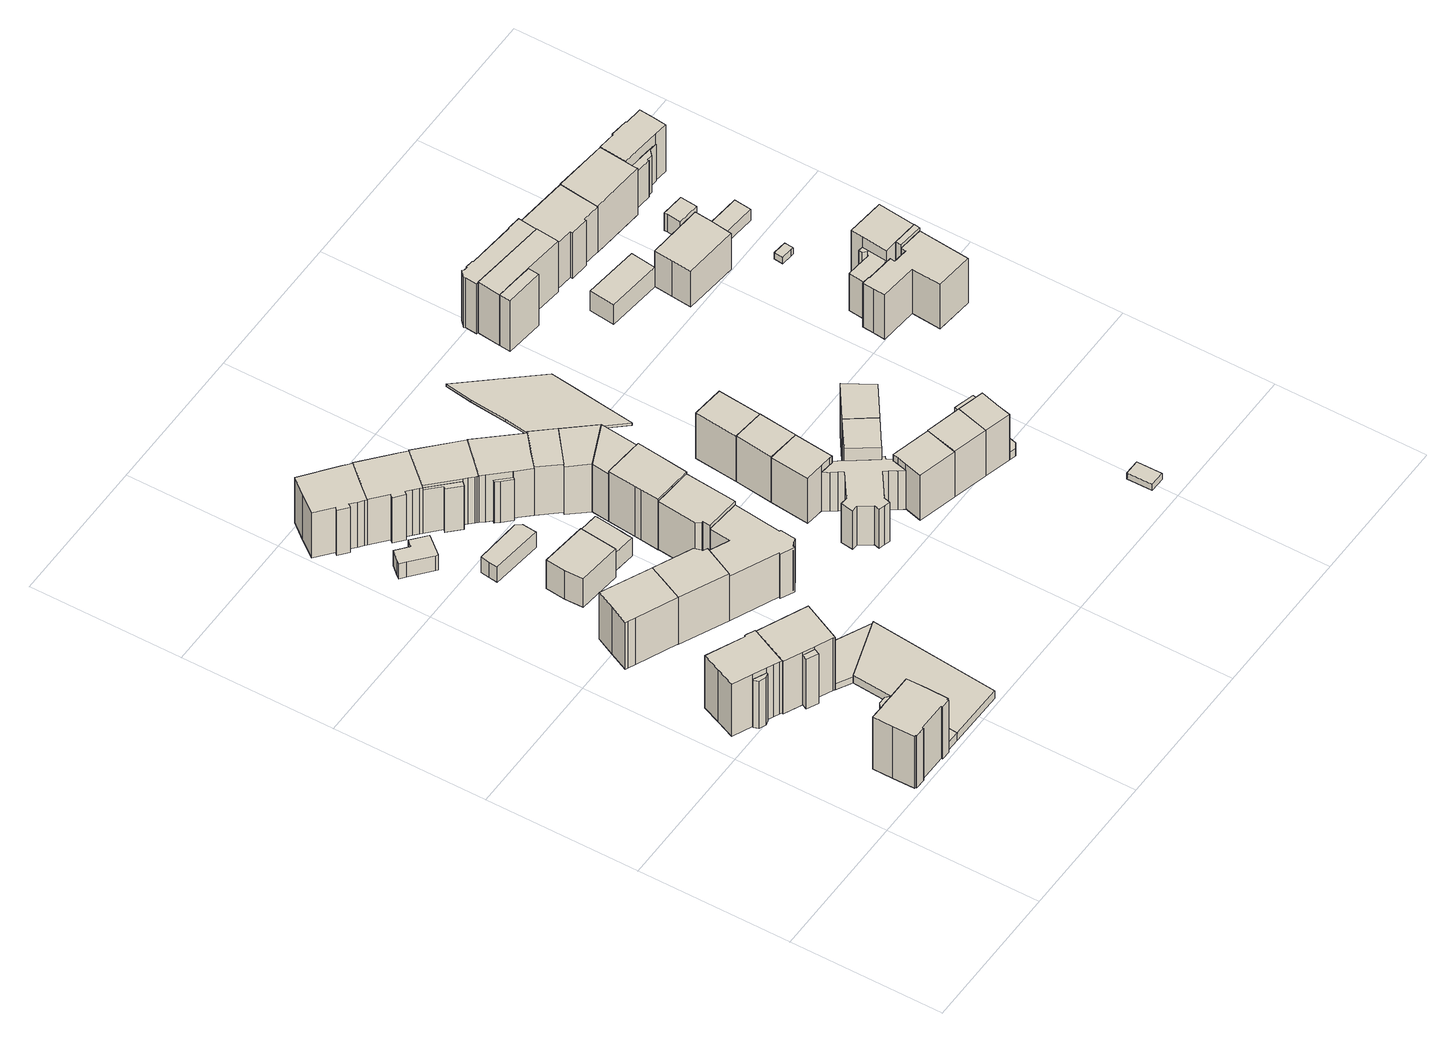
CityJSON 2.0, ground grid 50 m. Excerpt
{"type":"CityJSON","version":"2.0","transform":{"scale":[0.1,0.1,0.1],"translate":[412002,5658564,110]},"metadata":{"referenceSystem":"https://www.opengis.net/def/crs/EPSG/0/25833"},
"CityObjects":{
"building1":{"type":"Building","attributes":{"Gemeindeschluessel":14612000,"Geometrietyp2DReferenz":"3000","function":"31001_9998","roofType":"9999"},"children":["building1-1","building1-2"]},
"building1-1":{"type":"BuildingPart","attributes":{"Dachtyp_tdc":"tdcGableRoof","Dachneigung":29.78,"QualitaetDacherkennung":93,"Geometrietyp2DReferenz":"3000","measuredHeight":23.38,"roofType":"3100"},"parents":["building1"],"geometry":[{"type":"Solid","lod":"1","boundaries":[[[[0,1,2,3,4,5,6,7,8,9,10,11,12,13,14,15,16]],[[17,18,19,20,21,22,23,24,25,26,27,28,29,30,31,32,33]],[[16,18,17,0]],[[15,19,18,16]],[[14,20,19,15]],[[13,21,20,14]],[[12,22,21,13]],[[11,23,22,12]],[[10,24,23,11]],[[9,25,24,10]],[[8,26,25,9]],[[7,27,26,8]],[[6,28,27,7]],[[5,29,28,6]],[[4,30,29,5]],[[3,31,30,4]],[[2,32,31,3]],[[1,33,32,2]],[[0,17,33,1]]]]}]},
"building1-2":{"type":"BuildingPart","attributes":{"Dachtyp_tdc":"tdcFreeFormRoof","Dachneigung":18.07,"QualitaetDacherkennung":51,"Geometrietyp2DReferenz":"3000","measuredHeight":20.71,"roofType":"5000"},"parents":["building1"],"geometry":[{"type":"Solid","lod":"1","boundaries":[[[[34,35,36,37,38,39]],[[40,18,17,41,42,43]],[[39,18,40,34]],[[38,17,18,39]],[[37,41,17,38]],[[36,42,41,37]],[[35,43,42,36]],[[34,40,43,35]]]]}]},
"building2":{"type":"Building","attributes":{"Gemeindeschluessel":14612000,"Geometrietyp2DReferenz":"3000","function":"31001_9998","roofType":"9999"},"children":["building2-1","building2-2"]},
"building2-1":{"type":"BuildingPart","attributes":{"Dachtyp_tdc":"tdcPolyFlatRoof","Dachneigung":26.09,"QualitaetDacherkennung":34,"Geometrietyp2DReferenz":"3000","measuredHeight":19.58,"roofType":"2100"},"parents":["building2"],"geometry":[{"type":"Solid","lod":"1","boundaries":[[[[44,45,46,47,48,49]],[[50,51,52,53,54,55]],[[49,51,50,44]],[[48,52,51,49]],[[47,53,52,48]],[[46,54,53,47]],[[45,55,54,46]],[[44,50,55,45]]]]}]},
"building2-2":{"type":"BuildingPart","attributes":{"Dachtyp_tdc":"tdcGableRoof","Dachneigung":29.69,"QualitaetDacherkennung":85,"Geometrietyp2DReferenz":"3000","measuredHeight":23.3,"roofType":"3100"},"parents":["building2"],"geometry":[{"type":"Solid","lod":"1","boundaries":[[[[56,57,58,59,60,61,62,63,64,65,66,67,68,69,70]],[[71,52,51,72,73,74,75,76,77,78,79,80,81,82,83]],[[70,52,71,56]],[[69,51,52,70]],[[68,72,51,69]],[[67,73,72,68]],[[66,74,73,67]],[[65,75,74,66]],[[64,76,75,65]],[[63,77,76,64]],[[62,78,77,63]],[[61,79,78,62]],[[60,80,79,61]],[[59,81,80,60]],[[58,82,81,59]],[[57,83,82,58]],[[56,71,83,57]]]]}]},
"building3":{"type":"Building","attributes":{"Gemeindeschluessel":14612000,"Geometrietyp2DReferenz":"3000","function":"31001_9998","roofType":"9999"},"children":["building3-1","building3-2"]},
"building3-1":{"type":"BuildingPart","attributes":{"Dachtyp_tdc":"tdcPolyFlatRoof","Dachneigung":24.44,"QualitaetDacherkennung":54,"Geometrietyp2DReferenz":"3000","measuredHeight":20.65,"roofType":"2100"},"parents":["building3"],"geometry":[{"type":"Solid","lod":"1","boundaries":[[[[84,85,86,87]],[[88,89,90,91]],[[87,89,88,84]],[[86,90,89,87]],[[85,91,90,86]],[[84,88,91,85]]]]}]},
"building3-2":{"type":"BuildingPart","attributes":{"Dachtyp_tdc":"tdcGableRoof","Dachneigung":29.99,"QualitaetDacherkennung":83,"Geometrietyp2DReferenz":"3000","measuredHeight":23.32,"roofType":"3100"},"parents":["building3"],"geometry":[{"type":"Solid","lod":"1","boundaries":[[[[92,93,94,95,96,97,98,99]],[[100,101,102,90,89,103,104,105]],[[99,101,100,92]],[[98,102,101,99]],[[97,90,102,98]],[[96,89,90,97]],[[95,103,89,96]],[[94,104,103,95]],[[93,105,104,94]],[[92,100,105,93]]]]}]},
"building4":{"type":"Building","attributes":{"Dachtyp_tdc":"tdcGableRoof","Gemeindeschluessel":14612000,"Dachneigung":28.58,"QualitaetDacherkennung":85,"Geometrietyp2DReferenz":"3000","measuredHeight":20.86,"function":"31001_9998","roofType":"3100"},"geometry":[{"type":"Solid","lod":"1","boundaries":[[[[106,107,108,109,110,111,112,113,114,115]],[[116,117,118,119,120,121,122,123,124,125]],[[115,117,116,106]],[[114,118,117,115]],[[113,119,118,114]],[[112,120,119,113]],[[111,121,120,112]],[[110,122,121,111]],[[109,123,122,110]],[[108,124,123,109]],[[107,125,124,108]],[[106,116,125,107]]]]}]},
"building5":{"type":"Building","attributes":{"Gemeindeschluessel":14612000,"Geometrietyp2DReferenz":"3000","function":"31001_9998","roofType":"9999"},"children":["building5-1","building5-2","building5-3"]},
"building5-1":{"type":"BuildingPart","attributes":{"Dachtyp_tdc":"tdcPolyFlatRoof","Dachneigung":0,"QualitaetDacherkennung":34,"Geometrietyp2DReferenz":"3000","measuredHeight":2.46,"roofType":"1000"},"parents":["building5"],"geometry":[{"type":"Solid","lod":"1","boundaries":[[[[126,127,128,129]],[[130,131,132,133]],[[129,131,130,126]],[[128,132,131,129]],[[127,133,132,128]],[[126,130,133,127]]]]}]},
"building5-2":{"type":"BuildingPart","attributes":{"Dachtyp_tdc":"tdcPolyFlatRoof","Dachneigung":0,"QualitaetDacherkennung":32,"Geometrietyp2DReferenz":"3000","measuredHeight":3,"roofType":"1000"},"parents":["building5"],"geometry":[{"type":"Solid","lod":"1","boundaries":[[[[134,135,136,137,138]],[[130,139,140,141,131]],[[138,139,130,134]],[[137,140,139,138]],[[136,141,140,137]],[[135,131,141,136]],[[134,130,131,135]]]]}]},
"building5-3":{"type":"BuildingPart","attributes":{"Dachtyp_tdc":"tdcPolyFlatRoof","Dachneigung":0,"QualitaetDacherkennung":0,"Geometrietyp2DReferenz":"3000","measuredHeight":3.1,"roofType":"9999"},"parents":["building5"],"geometry":[{"type":"Solid","lod":"1","boundaries":[[[[142,143,144,145]],[[21,19,141,140]],[[145,19,21,142]],[[144,141,19,145]],[[143,140,141,144]],[[142,21,140,143]]]]}]},
"building6":{"type":"Building","attributes":{"Dachtyp_tdc":"tdcFreeFormRoof","Gemeindeschluessel":14612000,"Dachneigung":0.249,"QualitaetDacherkennung":55,"Geometrietyp2DReferenz":"3000","measuredHeight":7.06,"function":"31001_9998","roofType":"5000"},"geometry":[{"type":"Solid","lod":"1","boundaries":[[[[146,147,148,149,150,151,152,153,154,155]],[[156,157,158,159,160,161,162,163,164,165]],[[155,157,156,146]],[[154,158,157,155]],[[153,159,158,154]],[[152,160,159,153]],[[151,161,160,152]],[[150,162,161,151]],[[149,163,162,150]],[[148,164,163,149]],[[147,165,164,148]],[[146,156,165,147]]]]}]},
"building7":{"type":"Building","attributes":{"Dachtyp_tdc":"tdcFreeFormRoof","Gemeindeschluessel":14612000,"Dachneigung":28.59,"QualitaetDacherkennung":79,"Geometrietyp2DReferenz":"3000","measuredHeight":20.88,"function":"31001_9998","roofType":"5000"},"geometry":[{"type":"Solid","lod":"1","boundaries":[[[[166,167,168,115,113,169,170]],[[171,172,173,174,175,176,177]],[[170,172,171,166]],[[169,173,172,170]],[[113,174,173,169]],[[115,175,174,113]],[[168,176,175,115]],[[167,177,176,168]],[[166,171,177,167]]]]}]},
"building8":{"type":"Building","attributes":{"Dachtyp_tdc":"tdcGableRoof","Gemeindeschluessel":14612000,"Dachneigung":29.55,"QualitaetDacherkennung":77,"Geometrietyp2DReferenz":"3000","measuredHeight":20.84,"function":"31001_9998","roofType":"3100"},"geometry":[{"type":"Solid","lod":"1","boundaries":[[[[178,179,180,181,182,183,184,185,186,187,188,189,190,191]],[[192,193,194,195,196,197,198,199,200,201,202,203,204,205]],[[191,193,192,178]],[[190,194,193,191]],[[189,195,194,190]],[[188,196,195,189]],[[187,197,196,188]],[[186,198,197,187]],[[185,199,198,186]],[[184,200,199,185]],[[183,201,200,184]],[[182,202,201,183]],[[181,203,202,182]],[[180,204,203,181]],[[179,205,204,180]],[[178,192,205,179]]]]}]},
"building9":{"type":"Building","attributes":{"Dachtyp_tdc":"tdcFreeFormRoof","Gemeindeschluessel":14612000,"Dachneigung":38.38,"QualitaetDacherkennung":81,"Geometrietyp2DReferenz":"3000","measuredHeight":14.07,"function":"31001_9998","roofType":"5000"},"geometry":[{"type":"Solid","lod":"1","boundaries":[[[[206,207,208,209,210,211]],[[212,213,214,215,216,217]],[[211,213,212,206]],[[210,214,213,211]],[[209,215,214,210]],[[208,216,215,209]],[[207,217,216,208]],[[206,212,217,207]]]]}]},
"building10":{"type":"Building","attributes":{"Dachtyp_tdc":"tdcPolyFlatRoof","Gemeindeschluessel":14612000,"Dachneigung":7.14,"QualitaetDacherkennung":76,"Geometrietyp2DReferenz":"3000","measuredHeight":6.62,"function":"31001_9998","roofType":"2100"},"geometry":[{"type":"Solid","lod":"1","boundaries":[[[[218,219,220,221,222,223,224]],[[225,226,227,228,229,230,231]],[[224,226,225,218]],[[223,227,226,224]],[[222,228,227,223]],[[221,229,228,222]],[[220,230,229,221]],[[219,231,230,220]],[[218,225,231,219]]]]}]},
"building11":{"type":"Building","attributes":{"Dachtyp_tdc":"tdcGableRoof","Gemeindeschluessel":14612000,"Dachneigung":29.68,"QualitaetDacherkennung":78,"Geometrietyp2DReferenz":"3000","measuredHeight":20.95,"function":"31001_9998","roofType":"3100"},"geometry":[{"type":"Solid","lod":"1","boundaries":[[[[232,233,234,235,236,237,238,239,240,241,242,243,244,245]],[[246,247,248,249,250,204,251,202,252,253,254,255,256,257]],[[245,247,246,232]],[[244,248,247,245]],[[243,249,248,244]],[[242,250,249,243]],[[241,204,250,242]],[[240,251,204,241]],[[239,202,251,240]],[[238,252,202,239]],[[237,253,252,238]],[[236,254,253,237]],[[235,255,254,236]],[[234,256,255,235]],[[233,257,256,234]],[[232,246,257,233]]]]}]},
"building12":{"type":"Building","attributes":{"Dachtyp_tdc":"tdcFreeFormRoof","Gemeindeschluessel":14612000,"Dachneigung":22.55,"QualitaetDacherkennung":48,"Geometrietyp2DReferenz":"3000","measuredHeight":20.6,"function":"31001_9998","roofType":"5000"},"geometry":[{"type":"Solid","lod":"1","boundaries":[[[[258,259,260,261,262,263,264,265,266,267,268,269,270,271]],[[272,173,172,273,274,275,276,277,278,279,280,281,282,283]],[[271,173,272,258]],[[270,172,173,271]],[[269,273,172,270]],[[268,274,273,269]],[[267,275,274,268]],[[266,276,275,267]],[[265,277,276,266]],[[264,278,277,265]],[[263,279,278,264]],[[262,280,279,263]],[[261,281,280,262]],[[260,282,281,261]],[[259,283,282,260]],[[258,272,283,259]]]]}]},
"building13":{"type":"Building","attributes":{"Dachtyp_tdc":"tdcFreeFormRoof","Gemeindeschluessel":14612000,"Dachneigung":38.34,"QualitaetDacherkennung":35,"Geometrietyp2DReferenz":"3000","measuredHeight":9.65,"function":"31001_9998","roofType":"5000"},"geometry":[{"type":"Solid","lod":"1","boundaries":[[[[284,285,286,287,288,289,290,291,292,293]],[[294,295,296,297,298,299,300,301,302,303]],[[293,295,294,284]],[[292,296,295,293]],[[291,297,296,292]],[[290,298,297,291]],[[289,299,298,290]],[[288,300,299,289]],[[287,301,300,288]],[[286,302,301,287]],[[285,303,302,286]],[[284,294,303,285]]]]}]},
"building14":{"type":"Building","attributes":{"Gemeindeschluessel":14612000,"Geometrietyp2DReferenz":"3000","function":"31001_9998","roofType":"9999"},"children":["building14-1","building14-2"]},
"building14-1":{"type":"BuildingPart","attributes":{"Dachtyp_tdc":"tdcFreeFormRoof","Dachneigung":59.27,"QualitaetDacherkennung":36,"Geometrietyp2DReferenz":"3000","measuredHeight":18.38,"roofType":"5000"},"parents":["building14"],"geometry":[{"type":"Solid","lod":"1","boundaries":[[[[304,305,306,307,308,309,310]],[[311,312,256,313,314,315,316]],[[310,312,311,304]],[[309,256,312,310]],[[308,313,256,309]],[[307,314,313,308]],[[306,315,314,307]],[[305,316,315,306]],[[304,311,316,305]]]]}]},
"building14-2":{"type":"BuildingPart","attributes":{"Dachtyp_tdc":"tdcGableRoof","Dachneigung":30.02,"QualitaetDacherkennung":78,"Geometrietyp2DReferenz":"3000","measuredHeight":20.95,"roofType":"3100"},"parents":["building14"],"geometry":[{"type":"Solid","lod":"1","boundaries":[[[[317,318,319,320,321,322,323,324]],[[314,313,254,325,326,327,328,329]],[[324,313,314,317]],[[323,254,313,324]],[[322,325,254,323]],[[321,326,325,322]],[[320,327,326,321]],[[319,328,327,320]],[[318,329,328,319]],[[317,314,329,318]]]]}]},
"building15":{"type":"Building","attributes":{"Dachtyp_tdc":"tdcFreeFormRoof","Gemeindeschluessel":14612000,"Dachneigung":29.54,"QualitaetDacherkennung":78,"Geometrietyp2DReferenz":"3000","measuredHeight":21.26,"function":"31001_9998","roofType":"5000"},"geometry":[{"type":"Solid","lod":"1","boundaries":[[[[330,331,332,333,334,335,336]],[[337,338,339,340,341,275,274]],[[336,338,337,330]],[[335,339,338,336]],[[334,340,339,335]],[[333,341,340,334]],[[332,275,341,333]],[[331,274,275,332]],[[330,337,274,331]]]]}]},
"building16":{"type":"Building","attributes":{"Gemeindeschluessel":14612000,"Geometrietyp2DReferenz":"3000","function":"31001_9998","roofType":"9999"},"children":["building16-1","building16-2"]},
"building16-1":{"type":"BuildingPart","attributes":{"Dachtyp_tdc":"tdcGableRoof","Dachneigung":30.3,"QualitaetDacherkennung":77,"Geometrietyp2DReferenz":"3000","measuredHeight":21.16,"roofType":"3100"},"parents":["building16"],"geometry":[{"type":"Solid","lod":"1","boundaries":[[[[342,343,344,345,346,347,348,349,350]],[[351,352,353,354,355,356,357,358,359]],[[350,352,351,342]],[[349,353,352,350]],[[348,354,353,349]],[[347,355,354,348]],[[346,356,355,347]],[[345,357,356,346]],[[344,358,357,345]],[[343,359,358,344]],[[342,351,359,343]]]]}]},
"building16-2":{"type":"BuildingPart","attributes":{"Dachtyp_tdc":"tdcFreeFormRoof","Dachneigung":47.3,"QualitaetDacherkennung":53,"Geometrietyp2DReferenz":"3000","measuredHeight":18.13,"roofType":"5000"},"parents":["building16"],"geometry":[{"type":"Solid","lod":"1","boundaries":[[[[360,361,362,363,364,365,366,361,367]],[[352,368,351,369,370,371,372,368,373]],[[361,368,352,367]],[[366,351,368,361]],[[365,369,351,366]],[[364,370,369,365]],[[363,371,370,364]],[[362,372,371,363]],[[361,368,372,362]],[[360,373,368,361]],[[367,352,373,360]]]]}]},
"building17":{"type":"Building","attributes":{"Dachtyp_tdc":"tdcGableRoof","Gemeindeschluessel":14612000,"Dachneigung":36.85,"QualitaetDacherkennung":88,"Geometrietyp2DReferenz":"3000","measuredHeight":22.96,"function":"31001_9998","roofType":"3100"},"geometry":[{"type":"Solid","lod":"1","boundaries":[[[[374,375,376,377,378,379,380,381,382,383]],[[384,385,386,387,388,389,390,391,392,393]],[[383,385,384,374]],[[382,386,385,383]],[[381,387,386,382]],[[380,388,387,381]],[[379,389,388,380]],[[378,390,389,379]],[[377,391,390,378]],[[376,392,391,377]],[[375,393,392,376]],[[374,384,393,375]]]]}]},
"building18":{"type":"Building","attributes":{"Gemeindeschluessel":14612000,"Geometrietyp2DReferenz":"3000","function":"31001_9998","roofType":"9999"},"children":["building18-1","building18-2","building18-3"]},
"building18-1":{"type":"BuildingPart","attributes":{"Dachtyp_tdc":"tdcGableRoof","Dachneigung":31.55,"QualitaetDacherkennung":74,"Geometrietyp2DReferenz":"3000","measuredHeight":21.58,"roofType":"3100"},"parents":["building18"],"geometry":[{"type":"Solid","lod":"1","boundaries":[[[[394,395,396,397]],[[398,399,400,401]],[[397,399,398,394]],[[396,400,399,397]],[[395,401,400,396]],[[394,398,401,395]]]]}]},
"building18-2":{"type":"BuildingPart","attributes":{"Dachtyp_tdc":"tdcGableRoof","Dachneigung":29.63,"QualitaetDacherkennung":81,"Geometrietyp2DReferenz":"3000","measuredHeight":21.57,"roofType":"3100"},"parents":["building18"],"geometry":[{"type":"Solid","lod":"1","boundaries":[[[[402,403,404,405]],[[406,358,356,407]],[[405,358,406,402]],[[404,356,358,405]],[[403,407,356,404]],[[402,406,407,403]]]]}]},
"building18-3":{"type":"BuildingPart","attributes":{"Dachtyp_tdc":"tdcGableRoof","Dachneigung":30.89,"QualitaetDacherkennung":66,"Geometrietyp2DReferenz":"3000","measuredHeight":21.45,"roofType":"3100"},"parents":["building18"],"geometry":[{"type":"Solid","lod":"1","boundaries":[[[[408,397,396,409,410]],[[411,406,407,400,399]],[[410,406,411,408]],[[409,407,406,410]],[[396,400,407,409]],[[397,399,400,396]],[[408,411,399,397]]]]}]},
"building19":{"type":"Building","attributes":{"Dachtyp_tdc":"tdcFreeFormRoof","Gemeindeschluessel":14612000,"Dachneigung":56.9,"QualitaetDacherkennung":58,"Geometrietyp2DReferenz":"3000","measuredHeight":25.04,"function":"31001_9998","roofType":"5000"},"geometry":[{"type":"Solid","lod":"1","boundaries":[[[[412,413,414,415,416,417,418,419,420,421,422,423,424,425,426,427,428,429,430,431,432,433,434,435,436,437,438,439,440,441]],[[442,443,444,445,446,447,448,449,450,451,452,453,454,455,456,457,458,459,460,461,462,463,464,465,466,467,468,469,470,471]],[[441,443,442,412]],[[440,444,443,441]],[[439,445,444,440]],[[438,446,445,439]],[[437,447,446,438]],[[436,448,447,437]],[[435,449,448,436]],[[434,450,449,435]],[[433,451,450,434]],[[432,452,451,433]],[[431,453,452,432]],[[430,454,453,431]],[[429,455,454,430]],[[428,456,455,429]],[[427,457,456,428]],[[426,458,457,427]],[[425,459,458,426]],[[424,460,459,425]],[[423,461,460,424]],[[422,462,461,423]],[[421,463,462,422]],[[420,464,463,421]],[[419,465,464,420]],[[418,466,465,419]],[[417,467,466,418]],[[416,468,467,417]],[[415,469,468,416]],[[414,470,469,415]],[[413,471,470,414]],[[412,442,471,413]]]]}]},
"building20":{"type":"Building","attributes":{"Dachtyp_tdc":"tdcHipAndGableRoof","Gemeindeschluessel":14612000,"Dachneigung":48.32,"QualitaetDacherkennung":72,"Geometrietyp2DReferenz":"3000","measuredHeight":21.47,"function":"31001_9998","roofType":"5000"},"geometry":[{"type":"Solid","lod":"1","boundaries":[[[[472,473,474,475,476,477,478,479]],[[480,481,482,483,484,485,486,487]],[[479,481,480,472]],[[478,482,481,479]],[[477,483,482,478]],[[476,484,483,477]],[[475,485,484,476]],[[474,486,485,475]],[[473,487,486,474]],[[472,480,487,473]]]]}]},
"building21":{"type":"Building","attributes":{"Dachtyp_tdc":"tdcGableRoof","Gemeindeschluessel":14612000,"Dachneigung":47.4,"QualitaetDacherkennung":79,"Geometrietyp2DReferenz":"3000","measuredHeight":21.48,"function":"31001_9998","roofType":"3100"},"geometry":[{"type":"Solid","lod":"1","boundaries":[[[[488,489,490,491]],[[486,492,493,480]],[[491,492,486,488]],[[490,493,492,491]],[[489,480,493,490]],[[488,486,480,489]]]]}]},
"building22":{"type":"Building","attributes":{"Dachtyp_tdc":"tdcHipAndGableRoof","Gemeindeschluessel":14612000,"Dachneigung":48.54,"QualitaetDacherkennung":78,"Geometrietyp2DReferenz":"3000","measuredHeight":21.53,"function":"31001_9998","roofType":"5000"},"geometry":[{"type":"Solid","lod":"1","boundaries":[[[[494,495,496,497]],[[492,498,499,493]],[[497,498,492,494]],[[496,499,498,497]],[[495,493,499,496]],[[494,492,493,495]]]]}]},
"building23":{"type":"Building","attributes":{"Dachtyp_tdc":"tdcFreeFormRoof","Gemeindeschluessel":14612000,"Dachneigung":46.59,"QualitaetDacherkennung":72,"Geometrietyp2DReferenz":"3000","measuredHeight":21.46,"function":"31001_9998","roofType":"5000"},"geometry":[{"type":"Solid","lod":"1","boundaries":[[[[500,501,502,503,504,505,506]],[[507,508,509,510,511,512,513]],[[506,508,507,500]],[[505,509,508,506]],[[504,510,509,505]],[[503,511,510,504]],[[502,512,511,503]],[[501,513,512,502]],[[500,507,513,501]]]]}]},
"building24":{"type":"Building","attributes":{"Dachtyp_tdc":"tdcFreeFormRoof","Gemeindeschluessel":14612000,"Dachneigung":57.11,"QualitaetDacherkennung":82,"Geometrietyp2DReferenz":"3000","measuredHeight":24.93,"function":"31001_9998","roofType":"5000"},"geometry":[{"type":"Solid","lod":"1","boundaries":[[[[514,515,516,517,518]],[[456,519,520,458,457]],[[518,519,456,514]],[[517,520,519,518]],[[516,458,520,517]],[[515,457,458,516]],[[514,456,457,515]]]]}]},
"building25":{"type":"Building","attributes":{"Erfassungsdatum_Objekt":"2022-03-29","BodenHoehe":110.85,"gemHoehe":0,"BauwerkHoehe":1,"Gemeindeschluessel":"14612000","Geometrietyp2DReferenz":"3000","measuredHeight":1,"function":"53001_1800"},"geometry":[{"type":"Solid","lod":"1","boundaries":[[[[521,522,523,524,525,526,527,528,529,530]],[[531,532,533,534,535,536,537,538,539,540]],[[530,532,531,521]],[[529,533,532,530]],[[528,534,533,529]],[[527,535,534,528]],[[526,536,535,527]],[[525,537,536,526]],[[524,538,537,525]],[[523,539,538,524]],[[522,540,539,523]],[[521,531,540,522]]]]}]},
"building26":{"type":"Building","attributes":{"Dachtyp_tdc":"tdcGableRoof","Gemeindeschluessel":14612000,"Dachneigung":47.24,"QualitaetDacherkennung":75,"Geometrietyp2DReferenz":"3000","measuredHeight":21.5,"function":"31001_9998","roofType":"3100"},"geometry":[{"type":"Solid","lod":"1","boundaries":[[[[541,542,543,544]],[[545,507,513,546]],[[544,507,545,541]],[[543,513,507,544]],[[542,546,513,543]],[[541,545,546,542]]]]}]},
"building27":{"type":"Building","attributes":{"Dachtyp_tdc":"tdcHipAndGableRoof","Gemeindeschluessel":14612000,"Dachneigung":56.94,"QualitaetDacherkennung":81,"Geometrietyp2DReferenz":"3000","measuredHeight":24.8,"function":"31001_9998","roofType":"5000"},"geometry":[{"type":"Solid","lod":"1","boundaries":[[[[547,548,549,550]],[[551,552,553,554]],[[550,552,551,547]],[[549,553,552,550]],[[548,554,553,549]],[[547,551,554,548]]]]}]},
"building28":{"type":"Building","attributes":{"Gemeindeschluessel":14612000,"Geometrietyp2DReferenz":"3000","function":"31001_9998","roofType":"9999"},"children":["building28-1","building28-2","building28-3"]},
"building28-1":{"type":"BuildingPart","attributes":{"Dachtyp_tdc":"tdcGableRoof","Dachneigung":47.35,"QualitaetDacherkennung":61,"Geometrietyp2DReferenz":"3000","measuredHeight":21.51,"roofType":"3100"},"parents":["building28"],"geometry":[{"type":"Solid","lod":"1","boundaries":[[[[541,555,556,557,558,559,542,560]],[[545,561,546,562,563,564,565,566]],[[560,561,545,541]],[[542,546,561,560]],[[559,562,546,542]],[[558,563,562,559]],[[557,564,563,558]],[[556,565,564,557]],[[555,566,565,556]],[[541,545,566,555]]]]}]},
"building28-2":{"type":"BuildingPart","attributes":{"Dachtyp_tdc":"tdcGableRoof","Dachneigung":54.01,"QualitaetDacherkennung":51,"Geometrietyp2DReferenz":"3000","measuredHeight":20.19,"roofType":"3100"},"parents":["building28"],"geometry":[{"type":"Solid","lod":"1","boundaries":[[[[567,568,569,570]],[[546,571,572,562]],[[570,571,546,567]],[[569,572,571,570]],[[568,562,572,569]],[[567,546,562,568]]]]}]},
"building28-3":{"type":"BuildingPart","attributes":{"Dachtyp_tdc":"tdcPolyFlatRoof","Dachneigung":0,"QualitaetDacherkennung":0,"Geometrietyp2DReferenz":"3000","measuredHeight":3,"roofType":"9999"},"parents":["building28"],"geometry":[{"type":"Solid","lod":"1","boundaries":[[[[573,574,575,576,577,578]],[[566,565,579,580,581,582]],[[578,565,566,573]],[[577,579,565,578]],[[576,580,579,577]],[[575,581,580,576]],[[574,582,581,575]],[[573,566,582,574]]]]}]},
"building29":{"type":"Building","attributes":{"Dachtyp_tdc":"tdcGableRoof","Gemeindeschluessel":14612000,"Dachneigung":10.01,"QualitaetDacherkennung":18,"Geometrietyp2DReferenz":"3000","measuredHeight":4.75,"function":"31001_2000","roofType":"3100"},"geometry":[{"type":"Solid","lod":"1","boundaries":[[[[583,584,585,586]],[[587,588,589,590]],[[586,588,587,583]],[[585,589,588,586]],[[584,590,589,585]],[[583,587,590,584]]]]}]},
"building30":{"type":"Building","attributes":{"Gemeindeschluessel":14612000,"Geometrietyp2DReferenz":"3000","function":"31001_9998","roofType":"9999"},"children":["building30-1","building30-2","building30-3"]},
"building30-1":{"type":"BuildingPart","attributes":{"Dachtyp_tdc":"tdcGableRoof","Dachneigung":10.13,"QualitaetDacherkennung":28,"Geometrietyp2DReferenz":"3000","measuredHeight":22.57,"roofType":"3100"},"parents":["building30"],"geometry":[{"type":"Solid","lod":"1","boundaries":[[[[591,592,593,594,595,596,597,598]],[[599,600,601,602,603,604,605,606]],[[598,600,599,591]],[[597,601,600,598]],[[596,602,601,597]],[[595,603,602,596]],[[594,604,603,595]],[[593,605,604,594]],[[592,606,605,593]],[[591,599,606,592]]]]}]},
"building30-2":{"type":"BuildingPart","attributes":{"Dachtyp_tdc":"tdcGableRoof","Dachneigung":30.17,"QualitaetDacherkennung":60,"Geometrietyp2DReferenz":"3000","measuredHeight":22.59,"roofType":"3100"},"parents":["building30"],"geometry":[{"type":"Solid","lod":"1","boundaries":[[[[595,593,607,608]],[[603,609,610,605]],[[608,609,603,595]],[[607,610,609,608]],[[593,605,610,607]],[[595,603,605,593]]]]}]},
"building30-3":{"type":"BuildingPart","attributes":{"Dachtyp_tdc":"tdcPolyFlatRoof","Dachneigung":30,"QualitaetDacherkennung":46,"Geometrietyp2DReferenz":"3000","measuredHeight":22.21,"roofType":"2100"},"parents":["building30"],"geometry":[{"type":"Solid","lod":"1","boundaries":[[[[611,612,613,614,615,616,617,618,619,620,621,622,623,624,625,626]],[[627,628,629,630,631,632,600,606,633,634,635,636,637,638,639,640]],[[626,628,627,611]],[[625,629,628,626]],[[624,630,629,625]],[[623,631,630,624]],[[622,632,631,623]],[[621,600,632,622]],[[620,606,600,621]],[[619,633,606,620]],[[618,634,633,619]],[[617,635,634,618]],[[616,636,635,617]],[[615,637,636,616]],[[614,638,637,615]],[[613,639,638,614]],[[612,640,639,613]],[[611,627,640,612]]]]}]},
"building31":{"type":"Building","attributes":{"Dachtyp_tdc":"tdcPolyFlatRoof","Gemeindeschluessel":14612000,"Dachneigung":3.44,"QualitaetDacherkennung":80,"Geometrietyp2DReferenz":"3000","measuredHeight":8.23,"function":"31001_9998","roofType":"2100"},"geometry":[{"type":"Solid","lod":"1","boundaries":[[[[641,642,643,644]],[[645,646,647,648]],[[644,646,645,641]],[[643,647,646,644]],[[642,648,647,643]],[[641,645,648,642]]]]}]},
"building32":{"type":"Building","attributes":{"Dachtyp_tdc":"tdcGableRoof","Gemeindeschluessel":14612000,"Dachneigung":28.77,"QualitaetDacherkennung":62,"Geometrietyp2DReferenz":"3000","measuredHeight":20.57,"function":"31001_9998","roofType":"3100"},"geometry":[{"type":"Solid","lod":"1","boundaries":[[[[649,650,651,652,653,654,655,656,657,658]],[[659,660,661,662,663,664,665,666,667,668]],[[658,660,659,649]],[[657,661,660,658]],[[656,662,661,657]],[[655,663,662,656]],[[654,664,663,655]],[[653,665,664,654]],[[652,666,665,653]],[[651,667,666,652]],[[650,668,667,651]],[[649,659,668,650]]]]}]},
"building33":{"type":"Building","attributes":{"Dachtyp_tdc":"tdcGableRoof","Gemeindeschluessel":14612000,"Dachneigung":29.57,"QualitaetDacherkennung":73,"Geometrietyp2DReferenz":"3000","measuredHeight":16.32,"function":"31001_9998","roofType":"3100"},"geometry":[{"type":"Solid","lod":"1","boundaries":[[[[669,670,671,672,673,674,675]],[[676,677,678,679,680,681,682]],[[675,677,676,669]],[[674,678,677,675]],[[673,679,678,674]],[[672,680,679,673]],[[671,681,680,672]],[[670,682,681,671]],[[669,676,682,670]]]]}]},
"building34":{"type":"Building","attributes":{"Dachtyp_tdc":"tdcFreeFormRoof","Gemeindeschluessel":14612000,"Dachneigung":17.08,"QualitaetDacherkennung":46,"Geometrietyp2DReferenz":"3000","measuredHeight":20.9,"function":"31001_9998","roofType":"5000"},"geometry":[{"type":"Solid","lod":"1","boundaries":[[[[683,684,685,686,687,688,689,690,691,692,693,694,695,696]],[[697,698,699,700,701,702,703,704,705,706,707,708,709,710]],[[696,698,697,683]],[[695,699,698,696]],[[694,700,699,695]],[[693,701,700,694]],[[692,702,701,693]],[[691,703,702,692]],[[690,704,703,691]],[[689,705,704,690]],[[688,706,705,689]],[[687,707,706,688]],[[686,708,707,687]],[[685,709,708,686]],[[684,710,709,685]],[[683,697,710,684]]]]}]},
"building35":{"type":"Building","attributes":{"Gemeindeschluessel":14612000,"Geometrietyp2DReferenz":"3000","function":"31001_9998","roofType":"9999"},"children":["building35-1","building35-2","building35-3"]},
"building35-1":{"type":"BuildingPart","attributes":{"Dachtyp_tdc":"tdcGableRoof","Dachneigung":16.21,"QualitaetDacherkennung":63,"Geometrietyp2DReferenz":"3000","measuredHeight":20.22,"roofType":"3100"},"parents":["building35"],"geometry":[{"type":"Solid","lod":"1","boundaries":[[[[711,712,713,714]],[[715,700,699,716]],[[714,700,715,711]],[[713,699,700,714]],[[712,716,699,713]],[[711,715,716,712]]]]}]},
"building35-2":{"type":"BuildingPart","attributes":{"Dachtyp_tdc":"tdcGableRoof","Dachneigung":16.21,"QualitaetDacherkennung":81,"Geometrietyp2DReferenz":"3000","measuredHeight":20.19,"roofType":"3100"},"parents":["building35"],"geometry":[{"type":"Solid","lod":"1","boundaries":[[[[717,718,719,720,721,722]],[[715,716,723,724,725,726]],[[722,716,715,717]],[[721,723,716,722]],[[720,724,723,721]],[[719,725,724,720]],[[718,726,725,719]],[[717,715,726,718]]]]}]},
"building35-3":{"type":"BuildingPart","attributes":{"Dachtyp_tdc":"tdcPolyFlatRoof","Dachneigung":16.53,"QualitaetDacherkennung":76,"Geometrietyp2DReferenz":"3000","measuredHeight":16.65,"roofType":"2100"},"parents":["building35"],"geometry":[{"type":"Solid","lod":"1","boundaries":[[[[727,728,729,730,731,732,733,734,735,736,737,738]],[[723,739,710,709,708,740,741,742,743,744,745,724]],[[738,739,723,727]],[[737,710,739,738]],[[736,709,710,737]],[[735,708,709,736]],[[734,740,708,735]],[[733,741,740,734]],[[732,742,741,733]],[[731,743,742,732]],[[730,744,743,731]],[[729,745,744,730]],[[728,724,745,729]],[[727,723,724,728]]]]}]},
"building36":{"type":"Building","attributes":{"Dachtyp_tdc":"tdcFreeFormRoof","Gemeindeschluessel":14612000,"Dachneigung":30.01,"QualitaetDacherkennung":65,"Geometrietyp2DReferenz":"3000","measuredHeight":20.77,"function":"31001_9998","roofType":"5000"},"geometry":[{"type":"Solid","lod":"1","boundaries":[[[[746,747,748,749,750]],[[751,752,753,754,755]],[[750,752,751,746]],[[749,753,752,750]],[[748,754,753,749]],[[747,755,754,748]],[[746,751,755,747]]]]}]},
"building37":{"type":"Building","attributes":{"Dachtyp_tdc":"tdcPolyFlatRoof","Gemeindeschluessel":14612000,"Dachneigung":7.24,"QualitaetDacherkennung":85,"Geometrietyp2DReferenz":"3000","measuredHeight":2.78,"function":"31001_9998","roofType":"2100"},"geometry":[{"type":"Solid","lod":"1","boundaries":[[[[756,757,758,759,760]],[[761,762,763,764,765]],[[760,762,761,756]],[[759,763,762,760]],[[758,764,763,759]],[[757,765,764,758]],[[756,761,765,757]]]]}]},
"building38":{"type":"Building","attributes":{"Dachtyp_tdc":"tdcPolyFlatRoof","Gemeindeschluessel":14612000,"Dachneigung":8.82,"QualitaetDacherkennung":75,"Geometrietyp2DReferenz":"3000","measuredHeight":7.54,"function":"31001_9998","roofType":"2100"},"geometry":[{"type":"Solid","lod":"1","boundaries":[[[[766,767,768,769,770]],[[771,772,773,774,775]],[[770,772,771,766]],[[769,773,772,770]],[[768,774,773,769]],[[767,775,774,768]],[[766,771,775,767]]]]}]},
"building39":{"type":"Building","attributes":{"Dachtyp_tdc":"tdcPolyFlatRoof","Gemeindeschluessel":14612000,"Dachneigung":0,"QualitaetDacherkennung":53,"Geometrietyp2DReferenz":"3000","measuredHeight":4.35,"function":"31001_9998","roofType":"1000"},"geometry":[{"type":"Solid","lod":"1","boundaries":[[[[776,777,778,779]],[[780,781,782,783]],[[779,781,780,776]],[[778,782,781,779]],[[777,783,782,778]],[[776,780,783,777]]]]}]},
"building40":{"type":"Building","attributes":{"Gemeindeschluessel":14612000,"Geometrietyp2DReferenz":"3000","function":"31001_9998","roofType":"9999"},"children":["building40-1","building40-2"]},
"building40-1":{"type":"BuildingPart","attributes":{"Dachtyp_tdc":"tdcGableRoof","Dachneigung":31.35,"QualitaetDacherkennung":48,"Geometrietyp2DReferenz":"3000","measuredHeight":20.44,"roofType":"3100"},"parents":["building40"],"geometry":[{"type":"Solid","lod":"1","boundaries":[[[[784,785,786,787,788,789,790,791,792,793,794]],[[795,796,797,798,799,800,801,802,803,804,805]],[[794,796,795,784]],[[793,797,796,794]],[[792,798,797,793]],[[791,799,798,792]],[[790,800,799,791]],[[789,801,800,790]],[[788,802,801,789]],[[787,803,802,788]],[[786,804,803,787]],[[785,805,804,786]],[[784,795,805,785]]]]}]},
"building40-2":{"type":"BuildingPart","attributes":{"Dachtyp_tdc":"tdcFreeFormRoof","Dachneigung":69.19,"QualitaetDacherkennung":24,"Geometrietyp2DReferenz":"3000","measuredHeight":18.96,"roofType":"5000"},"parents":["building40"],"geometry":[{"type":"Solid","lod":"1","boundaries":[[[[806,807,808,809,810,811,812,813,814,815]],[[805,816,817,818,819,820,821,822,795,823]],[[815,816,805,806]],[[814,817,816,815]],[[813,818,817,814]],[[812,819,818,813]],[[811,820,819,812]],[[810,821,820,811]],[[809,822,821,810]],[[808,795,822,809]],[[807,823,795,808]],[[806,805,823,807]]]]}]}
},
"vertices":[
[218,152,234],[218,151,234],[166,152,234],[166,86,234],[167,14,234],[171,14,234],[171,11,234],[205,10,234],[205,14,234],[301,13,234],[301,9,234],[332,8,234],[332,13,234],[337,13,234],[338,85,234],[338,151,234],[263,151,234],[218,152,22],[263,151,22],[338,151,22],[338,85,22],[337,13,22],[332,13,22],[332,8,22],[301,9,22],[301,13,22],[205,14,22],[205,10,22],[171,11,22],[171,14,22],[167,14,22],[166,86,22],[166,152,22],[218,151,22],
[263,159,225],[253,169,225],[228,169,225],[218,160,225],[218,152,225],[263,151,225],[263,159,22],[218,160,22],[228,169,22],[253,169,22],
[120,515,214],[126,500,214],[148,491,214],[162,495,214],[164,499,214],[122,519,214],[120,515,22],[122,519,22],[164,499,22],[162,495,22],[148,491,22],[126,500,22],
[184,490,234],[202,481,234],[209,477,234],[237,538,234],[265,598,234],[267,602,234],[261,605,234],[243,614,234],[235,617,234],[234,613,234],[111,669,234],[85,608,234],[59,548,234],[122,519,234],[164,499,234],[184,490,22],[59,548,22],[85,608,22],[111,669,22],[234,613,22],[235,617,22],[243,614,22],[261,605,22],[267,602,22],[265,598,22],[237,538,22],[209,477,22],[202,481,22],
[257,429,225],[294,411,225],[302,429,225],[265,446,225],[257,429,23],[265,446,23],[302,429,23],[294,411,23],
[422,527,236],[265,598,236],[209,477,236],[207,473,236],[265,446,236],[302,429,236],[357,403,236],[362,401,236],[422,527,23],[362,401,23],[357,403,23],[207,473,23],[209,477,23],[265,598,23],
[203,1042,211],[181,1052,211],[173,1056,211],[144,995,211],[115,933,211],[124,929,211],[146,919,211],[275,860,211],[303,921,211],[331,982,211],[203,1042,21],[331,982,21],[303,921,21],[275,860,21],[146,919,21],[124,929,21],[115,933,21],[144,995,21],[173,1056,21],[181,1052,21],
[613,436,46],[422,527,46],[362,401,46],[411,373,46],[613,436,22],[411,373,22],[362,401,22],[422,527,22],
[613,436,52],[411,373,52],[394,150,52],[383,12,52],[573,10,52],[573,10,22],[383,12,22],[394,150,22],
[337,13,53],[383,12,53],[394,150,53],[338,151,53],
[159,1674,79],[142,1655,79],[103,1688,79],[76,1657,79],[68,1648,79],[86,1633,79],[150,1578,79],[156,1573,79],[206,1633,79],[201,1638,79],[159,1674,18],[201,1638,18],[206,1633,18],[156,1573,18],[150,1578,18],[86,1633,18],[68,1648,18],[76,1657,18],[103,1688,18],[142,1655,18],
[460,899,211],[462,903,211],[454,925,211],[426,789,211],[475,892,211],[460,899,20],[475,892,20],[426,789,20],[275,860,20],[331,982,20],[454,925,20],[462,903,20],
[107,1809,202],[125,1795,202],[130,1790,202],[178,1844,202],[226,1899,202],[220,1903,202],[202,1918,202],[93,2005,202],[49,1950,202],[6,1894,202],[59,1848,202],[51,1840,202],[81,1815,202],[89,1825,202],[107,1809,18],[89,1825,18],[81,1815,18],[51,1840,18],[59,1848,18],[6,1894,18],[49,1950,18],[93,2005,18],[202,1918,18],[220,1903,18],[226,1899,18],[178,1844,18],[130,1790,18],[125,1795,18],
[248,1219,137],[250,1157,137],[394,1142,137],[396,1160,137],[407,1265,137],[255,1282,137],[248,1219,22],[255,1282,22],[407,1265,22],[396,1160,22],[394,1142,22],[250,1157,22],
[210,1414,74],[379,1394,74],[380,1408,74],[383,1441,74],[370,1458,74],[217,1472,74],[213,1442,74],[210,1414,11],[213,1442,11],[217,1472,11],[370,1458,11],[383,1441,11],[380,1408,11],[379,1394,11],
[228,1705,203],[244,1690,203],[249,1684,203],[299,1738,203],[347,1792,203],[342,1797,203],[325,1812,203],[226,1899,203],[178,1845,203],[130,1790,203],[181,1745,203],[173,1736,203],[204,1709,203],[212,1719,203],[228,1705,18],[212,1719,18],[204,1709,18],[173,1736,18],[181,1745,18],[178,1845,18],[325,1812,18],[342,1797,18],[347,1792,18],[299,1738,18],[249,1684,18],[244,1690,18],
[576,720,200],[573,715,200],[616,695,200],[619,697,200],[618,701,200],[640,713,200],[645,712,200],[650,763,200],[646,763,200],[664,921,200],[550,931,200],[542,861,200],[475,892,200],[426,789,200],[576,720,20],[542,861,20],[550,931,20],[664,921,20],[646,763,20],[650,763,20],[645,712,20],[640,713,20],[618,701,20],[619,697,20],[616,695,20],[573,715,20],
[410,1289,91],[407,1265,91],[396,1160,91],[490,1149,91],[491,1165,91],[494,1190,91],[495,1194,91],[497,1209,91],[504,1274,91],[504,1279,91],[410,1289,18],[504,1279,18],[504,1274,18],[497,1209,18],[495,1194,18],[494,1190,18],[491,1165,18],[490,1149,18],[396,1160,18],[407,1265,18],
[286,1635,195],[324,1596,195],[328,1600,195],[336,1608,195],[255,1690,195],[249,1684,195],[293,1642,195],[286,1635,18],[293,1642,18],[255,1690,18],[336,1608,18],[328,1600,18],[324,1596,18],
[336,1608,206],[347,1597,206],[361,1583,206],[365,1579,206],[368,1576,206],[467,1677,206],[347,1792,206],[255,1690,206],[467,1677,18],[368,1576,18],[365,1579,18],[361,1583,18],[347,1597,18],
[552,956,214],[550,931,214],[664,921,214],[679,1091,214],[548,1101,214],[535,970,214],[547,956,214],[552,956,20],[547,956,20],[535,970,20],[548,1101,20],[679,1091,20],
[434,1504,207],[435,1504,207],[474,1461,207],[524,1505,207],[577,1550,207],[467,1677,207],[417,1625,207],[368,1576,207],[381,1561,207],[434,1504,17],[381,1561,17],[368,1576,17],[417,1625,17],[467,1677,17],[577,1550,17],[524,1505,17],[474,1461,17],[435,1504,17],
[382,1560,184],[396,1545,184],[390,1540,184],[391,1537,184],[402,1525,184],[427,1497,184],[434,1504,184],[381,1561,184],[396,1545,17],[427,1497,17],[402,1525,17],[391,1537,17],[390,1540,17],[382,1560,17],
[685,1147,222],[688,1169,222],[698,1262,222],[629,1268,222],[565,1274,222],[556,1181,222],[554,1160,222],[548,1101,222],[612,1096,222],[679,1091,222],[685,1147,18],[679,1091,18],[612,1096,18],[548,1101,18],[554,1160,18],[556,1181,18],[565,1274,18],[629,1268,18],[698,1262,18],[688,1169,18],
[565,1274,212],[698,1262,212],[711,1391,212],[572,1332,212],[565,1274,17],[572,1332,17],[711,1391,17],[698,1262,17],
[527,1397,213],[633,1484,213],[577,1550,213],[474,1461,213],[527,1397,17],[633,1484,17],
[521,1392,212],[633,1484,212],[527,1397,212],[521,1392,17],
[882,587,176],[902,581,176],[920,576,176],[926,599,176],[1008,657,176],[1018,643,176],[1034,621,176],[1046,604,176],[1053,634,176],[1058,653,176],[1068,650,176],[1055,669,176],[1051,674,176],[1060,680,176],[1053,689,176],[1045,683,176],[985,768,176],[975,783,176],[961,802,176],[960,792,176],[950,793,176],[914,797,176],[928,777,176],[940,759,176],[951,744,176],[869,686,176],[844,688,176],[839,646,176],[858,646,176],[886,605,176],[882,587,18],[886,605,18],[858,646,18],[839,646,18],[844,688,18],[869,686,18],[951,744,18],[940,759,18],[928,777,18],[914,797,18],[950,793,18],[960,792,18],[961,802,18],[975,783,18],[985,768,18],[1045,683,18],[1053,689,18],[1060,680,18],[1051,674,18],[1055,669,18],[1068,650,18],[1058,653,18],[1053,634,18],[1046,604,18],[1034,621,18],[1018,643,18],[1008,657,18],[926,599,18],[920,576,18],[902,581,18],
[973,920,204],[921,926,204],[866,931,204],[853,803,204],[914,797,204],[950,793,204],[960,792,204],[961,802,204],[973,920,20],[961,802,20],[960,792,20],[950,793,20],[914,797,20],[853,803,20],[866,931,20],[921,926,20],
[866,931,205],[973,920,205],[986,1045,205],[880,1056,205],[880,1056,20],[986,1045,20],
[880,1056,204],[986,1045,204],[999,1187,204],[894,1198,204],[894,1198,20],[999,1187,20],
[1156,514,203],[1184,620,203],[1068,650,203],[1058,653,203],[1053,634,203],[1046,604,203],[1031,547,203],[1156,514,20],[1031,547,20],[1046,604,20],[1053,634,20],[1058,653,20],[1068,650,20],[1184,620,20],
[985,768,226],[1045,683,226],[1053,689,226],[1136,747,226],[1076,832,226],[1076,832,18],[1136,747,18],
[725,1637,19],[817,1531,19],[913,1419,19],[923,1500,19],[939,1626,19],[949,1706,19],[853,1821,19],[760,1932,19],[747,1841,19],[735,1721,19],[725,1637,9],[735,1721,9],[747,1841,9],[760,1932,9],[853,1821,9],[949,1706,9],[939,1626,9],[923,1500,9],[913,1419,9],[817,1531,9],
[1270,484,205],[1298,591,205],[1184,620,205],[1156,514,205],[1270,484,20],[1298,591,20],
[1076,832,227],[1136,747,227],[1239,819,227],[1186,909,227],[1076,832,20],[1186,909,20],[1239,819,20],[1136,747,20],
[1356,461,205],[1369,513,205],[1370,515,205],[1384,568,205],[1366,573,205],[1284,537,205],[1284,537,20],[1366,573,20],[1384,568,20],[1370,515,20],[1369,513,20],[1356,461,20],
[1298,591,196],[1366,573,196],[1370,590,196],[1303,608,196],[1303,608,20],[1370,590,20],
[1356,461,50],[1378,455,50],[1396,466,50],[1402,490,50],[1391,507,50],[1369,513,50],[1391,507,20],[1402,490,20],[1396,466,20],[1378,455,20],
[1472,149,42],[1473,66,42],[1523,66,42],[1522,149,42],[1472,149,18],[1522,149,18],[1523,66,18],[1473,66,18],
[1038,1953,227],[970,1961,227],[961,1885,227],[1030,1878,227],[1088,1871,227],[1219,1856,227],[1220,1862,227],[1227,1932,227],[1038,1953,20],[1227,1932,20],[1220,1862,20],[1219,1856,20],[1088,1871,20],[1030,1878,20],[961,1885,20],[970,1961,20],
[957,1848,227],[1084,1834,227],[1084,1834,20],[957,1848,20],
[1029,2018,224],[1003,2021,224],[1002,2018,224],[990,2019,224],[987,2022,224],[985,2025,224],[965,2006,224],[968,2002,224],[964,1962,224],[970,1961,224],[1227,1932,224],[1234,1994,224],[1235,1996,224],[1189,2001,224],[1188,1999,224],[1029,2015,224],[1029,2018,20],[1029,2015,20],[1188,1999,20],[1189,2001,20],[1235,1996,20],[1234,1994,20],[964,1962,20],[968,2002,20],[965,2006,20],[985,2025,20],[987,2022,20],[990,2019,20],[1002,2018,20],[1003,2021,20],
[1388,1723,101],[1206,1744,101],[1197,1660,101],[1378,1641,101],[1388,1723,21],[1378,1641,21],[1197,1660,21],[1206,1744,21],
[1408,1910,210],[1416,1975,210],[1234,1994,210],[1227,1929,210],[1220,1862,210],[1280,1856,210],[1280,1848,210],[1341,1842,210],[1341,1849,210],[1401,1843,210],[1408,1910,25],[1401,1843,25],[1341,1849,25],[1341,1842,25],[1280,1848,25],[1280,1856,25],[1220,1862,25],[1227,1929,25],[1234,1994,25],[1416,1975,25],
[1557,1568,168],[1562,1625,168],[1378,1641,168],[1372,1579,168],[1366,1515,168],[1547,1497,168],[1556,1562,168],[1557,1568,23],[1556,1562,23],[1547,1497,23],[1366,1515,23],[1372,1579,23],[1378,1641,23],[1562,1625,23],
[1675,1041,203],[1677,1057,203],[1584,1067,203],[1584,1069,203],[1559,1072,203],[1559,1069,203],[1556,1034,203],[1552,996,203],[1676,984,203],[1668,888,203],[1793,875,203],[1809,1044,203],[1726,1053,203],[1724,1036,203],[1675,1041,23],[1724,1036,23],[1726,1053,23],[1809,1044,23],[1793,875,23],[1668,888,23],[1676,984,23],[1552,996,23],[1556,1034,23],[1559,1069,23],[1559,1072,23],[1584,1069,23],[1584,1067,23],[1677,1057,23],
[1811,1064,216],[1728,1072,216],[1726,1053,216],[1809,1044,216],[1811,1064,23],[1728,1072,23],
[1811,1064,215],[1824,1187,215],[1699,1200,215],[1695,1160,215],[1687,1076,215],[1728,1072,215],[1687,1076,23],[1695,1160,23],[1699,1200,23],[1824,1187,23],
[1687,1076,174],[1695,1160,174],[1678,1162,174],[1677,1150,174],[1688,1139,174],[1677,1132,174],[1676,1129,174],[1591,1138,174],[1584,1069,174],[1584,1067,174],[1677,1057,174],[1679,1077,174],[1679,1077,23],[1591,1138,23],[1676,1129,23],[1677,1132,23],[1688,1139,23],[1677,1150,23],[1678,1162,23],
[1581,1841,212],[1592,1957,212],[1416,1975,212],[1401,1843,212],[1580,1826,212],[1581,1841,24],[1580,1826,24],[1401,1843,24],[1416,1975,24],[1592,1957,24],
[1641,1388,49],[1679,1384,49],[1687,1383,49],[1690,1412,49],[1644,1417,49],[1641,1388,23],[1644,1417,23],[1690,1412,23],[1687,1383,23],[1679,1384,23],
[1646,1726,93],[1572,1733,93],[1571,1722,93],[1567,1678,93],[1641,1671,93],[1646,1726,22],[1641,1671,22],[1567,1678,22],[1571,1722,22],[1572,1733,22],
[1739,1608,66],[1562,1625,66],[1557,1568,66],[1733,1551,66],[1739,1608,22],[1733,1551,22],[1557,1568,22],[1562,1625,22],
[1584,1868,214],[1716,1853,214],[1760,1848,214],[1765,1893,214],[1769,1939,214],[1710,1945,214],[1710,1948,214],[1651,1954,214],[1650,1951,214],[1592,1957,214],[1588,1912,214],[1584,1868,25],[1588,1912,25],[1592,1957,25],[1650,1951,25],[1651,1954,25],[1710,1948,25],[1710,1945,25],[1769,1939,25],[1765,1893,25],[1760,1848,25],[1716,1853,25],
[1716,1853,174],[1693,1855,174],[1584,1868,174],[1583,1856,174],[1581,1841,174],[1653,1835,174],[1653,1840,174],[1671,1838,174],[1687,1853,174],[1715,1850,174],[1715,1850,25],[1687,1853,25],[1671,1838,25],[1653,1840,25],[1653,1835,25],[1581,1841,25],[1583,1856,25],[1693,1855,25]
]}
